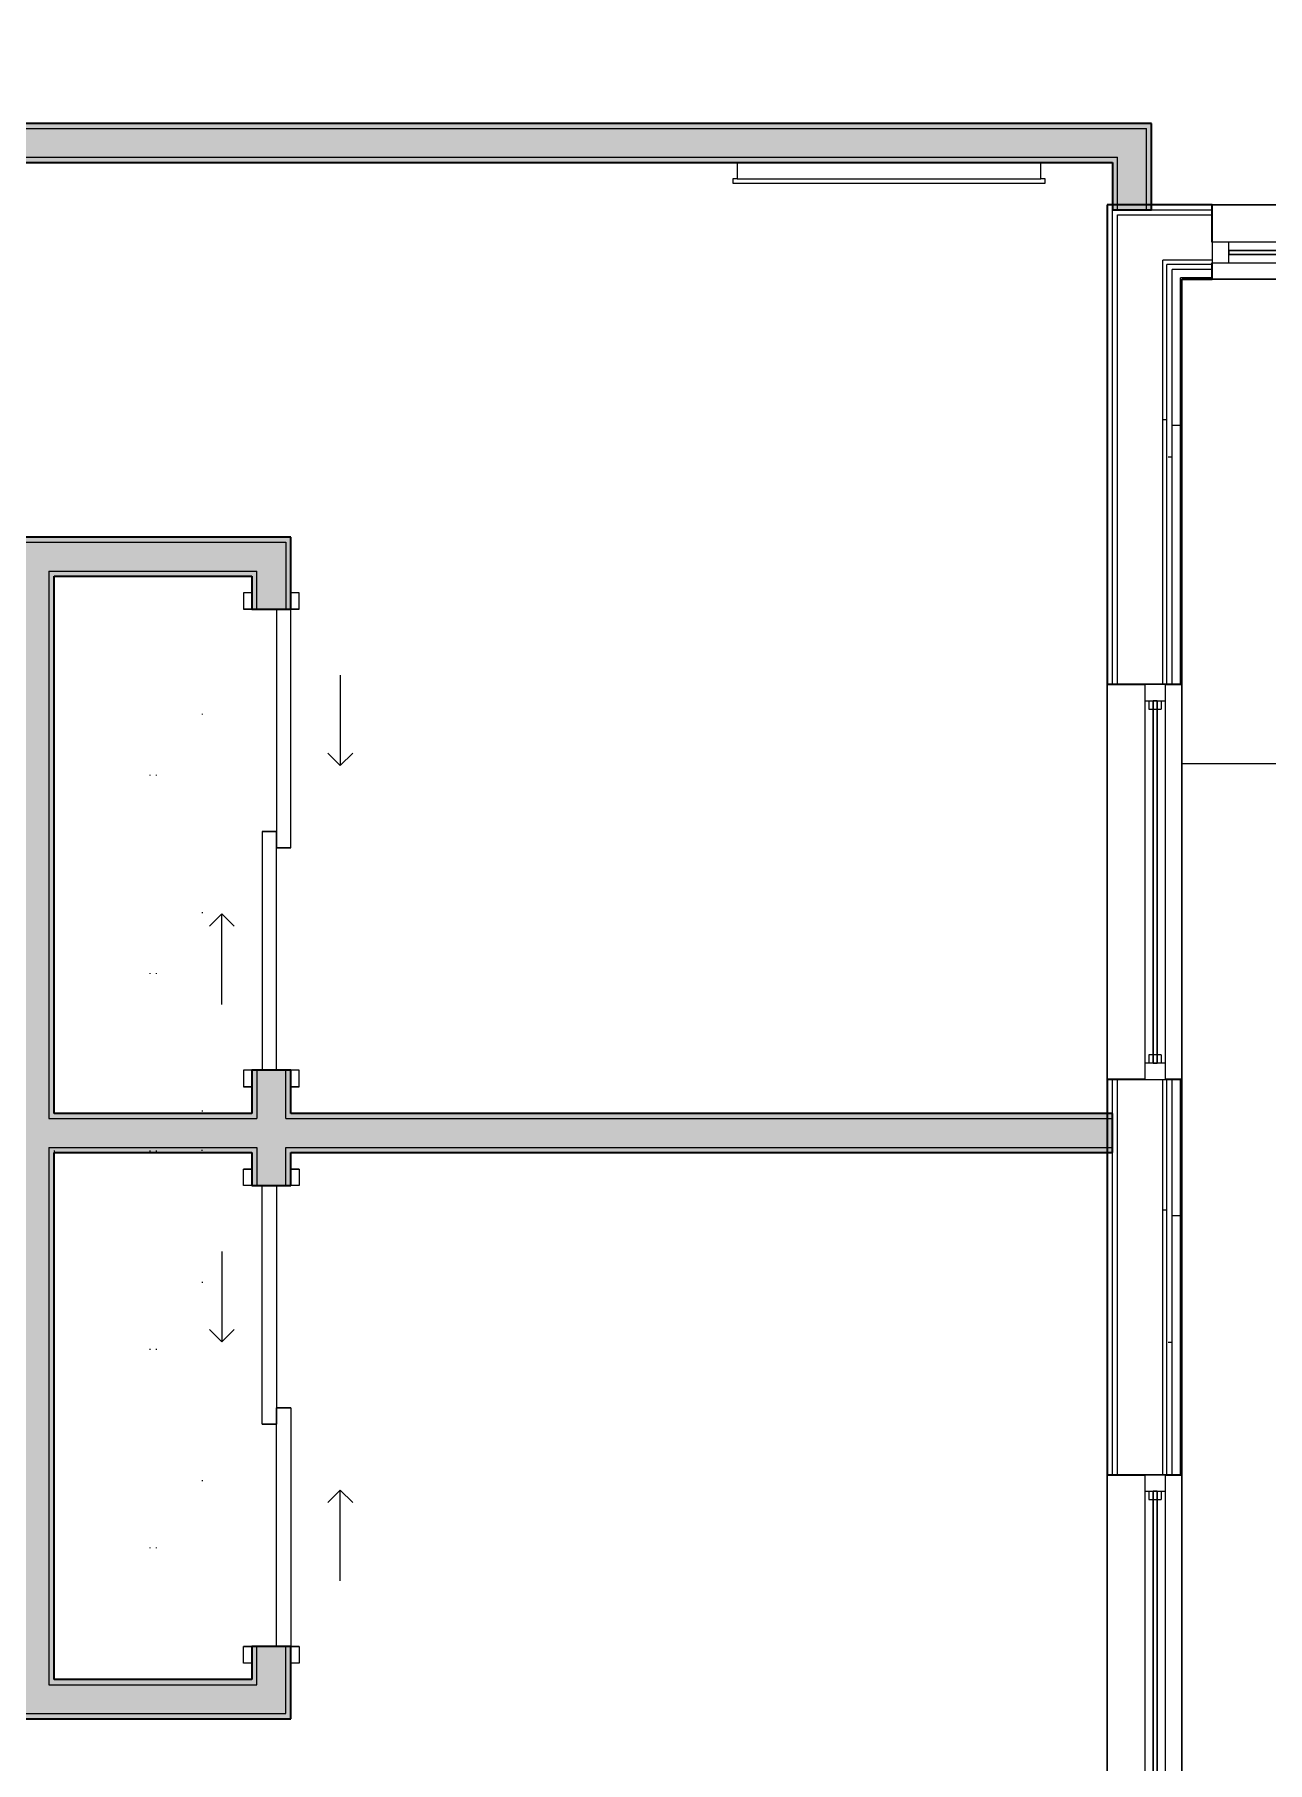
# Model space of a CAD drawing. Header units: inches. Extents: x 6 to 8416, y -388 to 6104.
# Drawn here: x 5679.3 to 5829, y 1085.6 to 1295.5 of the extents above; entities that cross this region are included whole.
import ezdxf

# ---------------------------------------------------------------- set-up
doc = ezdxf.new("R2010")
doc.units = ezdxf.units.IN
doc.header["$MEASUREMENT"] = 0
doc.linetypes.add('Dot 1_16_', pattern=[24, 0, -24])
for name, color, linetype, lineweight in [('A-DOOR', 31, 'Continuous', 18), ('A-DOOR-FRAM', 31, 'Continuous', 25), ('A-FLOR', 192, 'Continuous', 18), ('A-GLAZ', 151, 'Continuous', 25), ('A-ROOM', 32, 'Continuous', 13), ('A-WALL', 113, 'Continuous', 25), ('A-WALL-PATT', 111, 'Continuous', 35), ('I-WALL', 2, 'Continuous', 25), ('Q-CASE', 31, 'Continuous', 18), ('Q-SPCQ', 91, 'Continuous', 18)]:
    doc.layers.add(name, color=color, linetype=linetype, lineweight=lineweight)
pattern_1 = [(0, (4127.29, 0), (61.44, 15.36), [5.069, -41.011, 5.069, -41.011, -245.76]), (0, (4127.29, 0), (61.44, 15.36), [-92.16, 5.069, -87.091, 5.069, -41.011, -107.52]), (0, (4127.29, 0), (61.44, 15.36), [-230.4, 5.069, -25.651, 5.069, -71.731]), (120, (4150.33, 7.68), (-44.02215, 45.5286), [5.069, -41.011, 5.069, -41.011, -245.76]), (120, (4150.33, 7.68), (-44.02215, 45.5286), [-92.16, 5.069, -87.091, 5.069, -41.011, -107.52]), (120, (4150.33, 7.68), (-44.02215, 45.5286), [-230.4, 5.069, -25.651, 5.069, -71.731]), (240, (4158.01, 38.4), (-17.41785, -60.8886), [5.069, -41.011, 5.069, -41.011, -245.76]), (240, (4158.01, 38.4), (-17.41785, -60.8886), [-92.16, 5.069, -87.091, 5.069, -41.011, -107.52]), (240, (4158.01, 38.4), (-17.41785, -60.8886), [-230.4, 5.069, -25.651, 5.069, -71.731])]

# ---------------------------------------------------------------- blocks, each defined once
blk = doc.blocks.new('1-2 WD Adaptive - 4-0_x6_-6_-12420703-LEVEL 3 - PLAN Copy 1 Copy 1')
at = {"layer": 'A-GLAZ', "lineweight": 9}
for p, q in [((24, 4.53125), (-24, 4.53125)), ((-24, 4.53125), (24, 4.53125)), ((-24, 0.03125), (-24, 2.53125)), ((24, 2.53125), (-24, 2.53125)), ((-24, 0.03125), (-24, 2.53125)), ((24, 2.53125), (-24, 2.53125)), ((-22, 0.03125), (-22, 2.53125)), ((22, 2.53125), (-22, 2.53125)), ((-22, 0.03125), (-22, 2.53125)), ((22, 2.53125), (22, 0.03125)), ((22, 2.53125), (22, 0.03125)), ((24, 0.03125), (24, 2.53125)), ((24, 0.03125), (24, 2.53125)), ((-24, 0.03125), (24, 0.03125)), ((-24, 0.03125), (24, 0.03125)), ((-22, 2.03125), (-21, 2.03125)), ((-22, 1.53125), (22, 1.53125)), ((22, 1.03125), (-22, 1.03125)), ((-22, 0.53125), (-21, 0.53125)), ((-22, 0.03125), (22, 0.03125)), ((-21, 0.53125), (-21, 2.03125)), ((-21, 1.53125), (21, 1.53125)), ((-21, 1.03125), (-21, 1.53125)), ((21, 1.03125), (-21, 1.03125)), ((21, 2.03125), (22, 2.03125)), ((21, 2.03125), (21, 0.53125)), ((21, 1.53125), (21, 1.03125)), ((21, 0.53125), (22, 0.53125)), ((-24, -4.53125), (24, -4.53125)), ((24, -4.53125), (-24, -4.53125))]:
    blk.add_line(p, q, dxfattribs=at)
at = {"layer": 'A-GLAZ'}
for p, q in [((-22, 2.53125), (-24, 2.53125)), ((-24, 2.53125), (-24, 0.03125)), ((-22, 0.03125), (-22, 2.53125)), ((22, 2.53125), (22, 0.03125)), ((24, 2.53125), (22, 2.53125)), ((24, 0.03125), (24, 2.53125)), ((-24, 0.03125), (-22, 0.03125)), ((22, 0.03125), (24, 0.03125))]:
    blk.add_line(p, q, dxfattribs=at)
at = {"layer": 'A-GLAZ', "lineweight": 18}
for p, q in [((22, 1.53125), (-22, 1.53125)), ((-22, 1.53125), (-22, 1.03125)), ((-22, 1.03125), (22, 1.03125)), ((22, 1.03125), (22, 1.53125))]:
    blk.add_line(p, q, dxfattribs=at)
blk = doc.blocks.new('1-2 WD Adaptive - 3_-6_x8_-0_-12420699-LEVEL 3 - PLAN Copy 1 Copy 1')
at = {"layer": 'A-GLAZ', "lineweight": 9}
for p, q in [((21, 4.53125), (-21, 4.53125)), ((-21, 4.53125), (21, 4.53125)), ((-21, 0.03125), (-21, 2.53125)), ((21, 2.53125), (-21, 2.53125)), ((19, 2.53125), (-19, 2.53125)), ((-19, 0.03125), (-19, 2.53125)), ((19, 2.53125), (19, 0.03125)), ((21, 0.03125), (21, 2.53125)), ((-21, 0.03125), (21, 0.03125)), ((-19, 1.53125), (19, 1.53125)), ((19, 1.03125), (-19, 1.03125)), ((-19, 0.03125), (19, 0.03125)), ((-21, -4.53125), (21, -4.53125)), ((21, -4.53125), (-21, -4.53125))]:
    blk.add_line(p, q, dxfattribs=at)
at = {"layer": 'A-GLAZ'}
for p, q in [((-19, 2.53125), (-21, 2.53125)), ((-21, 2.53125), (-21, 0.03125)), ((-19, 0.03125), (-19, 2.53125)), ((19, 2.53125), (19, 0.03125)), ((21, 2.53125), (19, 2.53125)), ((21, 0.03125), (21, 2.53125)), ((-21, 0.03125), (-19, 0.03125)), ((19, 0.03125), (21, 0.03125))]:
    blk.add_line(p, q, dxfattribs=at)
at = {"layer": 'A-GLAZ', "lineweight": 18}
for p, q in [((19, 1.53125), (-19, 1.53125)), ((-19, 1.53125), (-19, 1.03125)), ((-19, 1.03125), (19, 1.03125)), ((19, 1.03125), (19, 1.53125))]:
    blk.add_line(p, q, dxfattribs=at)
blk = doc.blocks.new('CW Closet Shelf-AM - CW Closet Shelf-AM-2244049-LEVEL 3 - PLAN Copy 1 Copy 1')
at = {"layer": 'Q-CASE', "linetype": 'Dot 1_16_', "lineweight": 9}
for p, q in [((33.24, 42), (-31.76, 42)), ((-31.76, 42), (-31.76, 24)), ((33.24, 24), (33.24, 42)), ((-31.76, 36.37), (33.24, 36.37)), ((-31.76, 35.62), (33.24, 35.62)), ((-31.76, 24), (33.24, 24))]:
    blk.add_line(p, q, dxfattribs=at)
blk = doc.blocks.new('CW Closet Shelf-AM - CW Closet Shelf-AM-5011190-LEVEL 3 - PLAN Copy 1 Copy 1')
at = {"layer": 'Q-CASE', "linetype": 'Dot 1_16_', "lineweight": 9}
for p, q in [((32.86, 42), (-31.39, 42)), ((-31.39, 42), (-31.39, 24)), ((32.86, 24), (32.86, 42)), ((-31.39, 36.37), (32.86, 36.37)), ((-31.39, 35.62), (32.86, 35.62)), ((-31.39, 24), (32.86, 24))]:
    blk.add_line(p, q, dxfattribs=at)
blk = doc.blocks.new('Unit-Double-Sliding-Flush-ICC ADA-AM - 56_ x 84_-FG-NR __U-S2 _ SLIDING CLOSET_-5466164-LEVEL 3 - PLAN Copy 1 Copy 1')
at = {"layer": 'A-DOOR', "lineweight": 9}
for p, q in [((10.5, 2.5), (9, 1)), ((9, 1), (10.5, -0.5)), ((20, 1), (9, 1)), ((-1, -3.875), (-1, -5.625)), ((-1, -3.875), (28, -3.875)), ((28, -3.875), (28, -5.625)), ((-28, -7.375), (-28, -5.625)), ((-28, -5.625), (-1, -5.625)), ((-1, -5.625), (1, -5.625)), ((1, -5.625), (-1, -5.625)), ((1, -7.375), (1, -5.625)), ((28, -5.625), (1, -5.625)), ((1, -7.375), (-28, -7.375)), ((-9, -13.375), (-10.5, -11.875)), ((-20, -13.375), (-9, -13.375)), ((-10.5, -14.875), (-9, -13.375))]:
    blk.add_line(p, q, dxfattribs=at)
at = {"layer": 'A-DOOR'}
for p, q in [((-1, -3.875), (28, -3.875)), ((-1, -5.625), (-1, -3.875)), ((28, -3.875), (28, -5.625)), ((-28, -5.625), (1, -5.625)), ((-28, -7.375), (-28, -5.625)), ((28, -5.625), (-1, -5.625)), ((1, -5.625), (1, -7.375)), ((1, -7.375), (-28, -7.375))]:
    blk.add_line(p, q, dxfattribs=at)
at = {"layer": 'A-DOOR-FRAM'}
for p, q in [((-30, -1.625), (-28, -1.625)), ((-30, -2.625), (-30, -1.625)), ((-28, -1.625), (-28, -2.625)), ((28, -1.625), (30, -1.625)), ((28, -2.625), (28, -1.625)), ((30, -1.625), (30, -2.625)), ((-28, -2.625), (-30, -2.625)), ((30, -2.625), (28, -2.625)), ((-30, -7.375), (-28, -7.375)), ((-30, -8.375), (-30, -7.375)), ((-28, -8.375), (-30, -8.375)), ((-28, -7.375), (-28, -8.375)), ((28, -7.375), (30, -7.375)), ((28, -8.375), (28, -7.375)), ((30, -8.375), (28, -8.375)), ((30, -7.375), (30, -8.375))]:
    blk.add_line(p, q, dxfattribs=at)
at = {"layer": 'A-DOOR-FRAM', "lineweight": 18}
for p, q in [((-30, -2.625), (-30, -1.625)), ((-30, -1.625), (-28, -1.625)), ((-28, -2.625), (-28, -1.625)), ((28, -2.625), (28, -1.625)), ((28, -1.625), (30, -1.625)), ((30, -2.625), (30, -1.625)), ((-28, -2.625), (-30, -2.625)), ((30, -2.625), (28, -2.625)), ((-30, -8.375), (-30, -7.375)), ((-30, -7.375), (-28, -7.375)), ((-28, -8.375), (-30, -8.375)), ((-28, -8.375), (-28, -7.375)), ((28, -8.375), (28, -7.375)), ((28, -7.375), (30, -7.375)), ((30, -8.375), (28, -8.375)), ((30, -8.375), (30, -7.375))]:
    blk.add_line(p, q, dxfattribs=at)
blk = doc.blocks.new('Unit-Double-Sliding-Flush-ICC ADA-AM - 56_ x 84_-FG-NR __U-S2 _ SLIDING CLOSET_-5466156-LEVEL 3 - PLAN Copy 1 Copy 1')
at = {"layer": 'A-DOOR', "lineweight": 9}
for p, q in [((-10.5, 14.875), (-9, 13.375)), ((-20, 13.375), (-9, 13.375)), ((-9, 13.375), (-10.5, 11.875)), ((1, 7.375), (-28, 7.375)), ((-28, 7.375), (-28, 5.625)), ((1, 7.375), (1, 5.625)), ((-28, 5.625), (-1, 5.625)), ((-1, 5.625), (1, 5.625)), ((1, 5.625), (-1, 5.625)), ((-1, 3.875), (-1, 5.625)), ((28, 5.625), (1, 5.625)), ((28, 3.875), (28, 5.625)), ((-1, 3.875), (28, 3.875)), ((9, -1), (10.5, 0.5)), ((10.5, -2.5), (9, -1)), ((20, -1), (9, -1))]:
    blk.add_line(p, q, dxfattribs=at)
at = {"layer": 'A-DOOR'}
for p, q in [((1, 7.375), (-28, 7.375)), ((-28, 7.375), (-28, 5.625)), ((1, 5.625), (1, 7.375)), ((-28, 5.625), (1, 5.625)), ((28, 5.625), (-1, 5.625)), ((-1, 5.625), (-1, 3.875)), ((28, 3.875), (28, 5.625)), ((-1, 3.875), (28, 3.875))]:
    blk.add_line(p, q, dxfattribs=at)
at = {"layer": 'A-DOOR-FRAM'}
for p, q in [((-28, 8.375), (-30, 8.375)), ((-30, 8.375), (-30, 7.375)), ((-30, 7.375), (-28, 7.375)), ((-28, 7.375), (-28, 8.375)), ((30, 8.375), (28, 8.375)), ((28, 8.375), (28, 7.375)), ((28, 7.375), (30, 7.375)), ((30, 7.375), (30, 8.375)), ((-28, 2.625), (-30, 2.625)), ((-30, 2.625), (-30, 1.625)), ((-28, 1.625), (-28, 2.625)), ((30, 2.625), (28, 2.625)), ((28, 2.625), (28, 1.625)), ((30, 1.625), (30, 2.625)), ((-30, 1.625), (-28, 1.625)), ((28, 1.625), (30, 1.625))]:
    blk.add_line(p, q, dxfattribs=at)
at = {"layer": 'A-DOOR-FRAM', "lineweight": 18}
for p, q in [((-28, 8.375), (-30, 8.375)), ((-30, 8.375), (-30, 7.375)), ((-30, 7.375), (-28, 7.375)), ((-28, 8.375), (-28, 7.375)), ((30, 8.375), (28, 8.375)), ((28, 8.375), (28, 7.375)), ((28, 7.375), (30, 7.375)), ((30, 8.375), (30, 7.375)), ((-28, 2.625), (-30, 2.625)), ((-30, 2.625), (-30, 1.625)), ((-28, 2.625), (-28, 1.625)), ((30, 2.625), (28, 2.625)), ((28, 2.625), (28, 1.625)), ((30, 2.625), (30, 1.625)), ((-30, 1.625), (-28, 1.625)), ((28, 1.625), (30, 1.625))]:
    blk.add_line(p, q, dxfattribs=at)
blk = doc.blocks.new('FR TV-AM - 43_-1978722-LEVEL 3 - PLAN Copy 1 Copy 1')
at = {"layer": 'Q-SPCQ'}
for p, q in [((20.7, 0), (-16.2, 0)), ((-16.2, 0), (-16.2, -2)), ((20.7, -2), (20.7, 0)), ((-16.2, -2), (-16.7, -2)), ((-16.7, -2), (-16.7, -2.5)), ((-16.2, -2), (20.7, -2)), ((21.2, -2), (20.7, -2)), ((21.2, -2.5), (21.2, -2)), ((-16.7, -2.5), (21.2, -2.5)), ((-16.7, -2.5), (21.2, -2.5))]:
    blk.add_line(p, q, dxfattribs=at)

msp = doc.modelspace()

# ---------------------------------------------------------------- hatches: boundary and pattern name
at = {"layer": 'A-WALL-PATT', "lineweight": 25, "transparency": 33554560}
h = msp.add_hatch(color=10, dxfattribs=at)
h.paths.add_polyline_path([(5586.91533733, 1284.06077679), (5626.91533733, 1284.06077679), (5626.91533733, 1284.68577679), (5586.91533733, 1284.68577679)])
h.paths.add_polyline_path([(5662.91533733, 1284.06077679), (5814.29033733, 1284.06077679), (5814.29033733, 1284.68577679), (5662.91533733, 1284.68577679)])
at = {"layer": 'A-WALL-PATT', "transparency": 33554560}
msp.add_hatch(color=10, dxfattribs=at).paths.add_polyline_path([(5814.29033733, 1274.18577679), (5814.91533733, 1274.18577679), (5814.91533733, 1284.68577679), (5814.29033733, 1284.68577679), (5814.29033733, 1275.83556081)])
h = msp.add_hatch(color=10, dxfattribs=at)
h.paths.add_polyline_path([(5591.66533733, 1279.93577679), (5617.54033733, 1279.93577679), (5617.54033733, 1280.56077679), (5591.04033733, 1280.56077679), (5591.04033733, 1279.93577679)])
h.paths.add_polyline_path([(5621.66533733, 1279.93577679), (5626.91533733, 1279.93577679), (5626.91533733, 1280.56077679), (5621.04033733, 1280.56077679), (5621.04033733, 1279.93577679)])
h.paths.add_polyline_path([(5662.91533733, 1279.93577679), (5810.16533733, 1279.93577679), (5810.16533733, 1280.56077679), (5662.91533733, 1280.56077679)])
at = {"layer": 'A-WALL-PATT', "lineweight": 25, "transparency": 33554560}
msp.add_hatch(color=10, dxfattribs=at).paths.add_polyline_path([(5810.16533733, 1274.18577679), (5810.79033733, 1274.18577679), (5810.79033733, 1280.56077679), (5810.16533733, 1280.56077679), (5810.16533733, 1275.83556081)])
at = {"layer": 'A-WALL-PATT', "lineweight": 9}
h = msp.add_hatch(dxfattribs=at)
h.set_pattern_fill('FP_44', color=256, style=0, pattern_type=2)
h.set_pattern_definition(pattern_1)
h.paths.add_polyline_path([(5810.16533733, 563.31077679), (5810.16533733, 604.56077679), (5809.54033733, 604.56077679), (5809.54033733, 563.31077679), (5810.07428685, 563.31077679)])
h.paths.add_polyline_path([(5809.54033733, 652.56077679), (5810.16533733, 652.56077679), (5810.16533733, 712.56077679), (5809.54033733, 712.56077679)])
h.paths.add_polyline_path([(5810.16533733, 760.56077679), (5810.16533733, 832.56077679), (5809.54033733, 832.56077679), (5809.54033733, 760.56077679)])
h.paths.add_polyline_path([(5810.16533733, 880.56077679), (5810.16533733, 914.43577679), (5809.54033733, 914.43577679), (5809.54033733, 880.56077679)])
h.paths.add_polyline_path([(5810.16533733, 923.68577679), (5810.16533733, 952.56077679), (5809.54033733, 952.56077679), (5809.54033733, 923.68577679)])
h.paths.add_polyline_path([(5809.54033733, 1000.56077679), (5810.16533733, 1000.56077679), (5810.16533733, 1072.56077679), (5809.54033733, 1072.56077679), (5809.54033733, 1039.65456081)])
h.paths.add_polyline_path([(5810.16533733, 1120.56077679), (5810.16533733, 1168.56077679), (5809.54033733, 1168.56077679), (5809.54033733, 1120.56077679)])
h.paths.add_polyline_path([(5810.16533733, 1216.56077679), (5810.07428685, 1274.81077679), (5809.54033733, 1274.81077679), (5809.54033733, 1216.56077679)])
h = msp.add_hatch(dxfattribs=at)
h.set_pattern_fill('FP_44', color=256, style=0, pattern_type=2)
h.set_pattern_definition(pattern_1)
h.paths.add_polyline_path([(5810.16533733, 563.93577679), (5810.79033733, 563.93577679), (5810.79033733, 604.56077679), (5810.16533733, 604.56077679), (5810.16533733, 567.29256081)])
h.paths.add_polyline_path([(5810.16533733, 652.56077679), (5810.79033733, 652.56077679), (5810.79033733, 712.56077679), (5810.16533733, 712.56077679)])
h.paths.add_polyline_path([(5810.79033733, 760.56077679), (5810.79033733, 832.56077679), (5810.16533733, 832.56077679), (5810.16533733, 760.56077679)])
h.paths.add_polyline_path([(5810.79033733, 880.56077679), (5810.79033733, 915.06077679), (5810.16533733, 915.06077679), (5810.16533733, 880.56077679)])
h.paths.add_polyline_path([(5810.79033733, 923.06077679), (5810.79033733, 952.56077679), (5810.16533733, 952.56077679), (5810.16533733, 923.06077679)])
h.paths.add_polyline_path([(5810.79033733, 1000.56077679), (5810.79033733, 1072.56077679), (5810.16533733, 1072.56077679), (5810.16533733, 1000.56077679)])
h.paths.add_polyline_path([(5810.16533733, 1120.56077679), (5810.79033733, 1120.56077679), (5810.79033733, 1168.56077679), (5810.16533733, 1168.56077679)])
h.paths.add_polyline_path([(5810.79033733, 1216.56077679), (5810.79033733, 1274.18577679), (5810.16533733, 1274.18577679), (5810.16533733, 1216.56077679)])
h = msp.add_hatch(dxfattribs=at)
h.set_pattern_fill('FP_46', color=256, style=0, pattern_type=2)
h.set_pattern_definition([(0, (4127.3, 0), (0, 480), [480, 0, 0, 0]), (284.036, (4453.69, 96), (479.994, -1440.002), [98.955, -1880.136]), (284.036, (4434.49, 96), (479.994, -1440.002), [98.955, -1880.136]), (284.036, (4415.29, 96), (479.994, -1440.002), [98.955, -1880.136]), (284.036, (4165.69, 192), (479.994, -1440.002), [98.955, -1880.136]), (284.036, (4146.49, 192), (479.994, -1440.002), [98.955, -1880.136]), (284.036, (4127.29, 192), (479.994, -1440.002), [98.955, -1880.136]), (284.036, (4309.69, 288), (479.994, -1440.002), [98.955, -1880.136]), (284.036, (4290.49, 288), (479.994, -1440.002), [98.955, -1880.136]), (284.036, (4271.29, 288), (479.994, -1440.002), [98.955, -1880.136]), (284.036, (4453.69, 384), (479.994, -1440.002), [98.955, -1880.136]), (284.036, (4434.49, 384), (479.994, -1440.002), [98.955, -1880.136]), (284.036, (4415.29, 384), (479.994, -1440.002), [98.955, -1880.136]), (284.036, (4165.69, 480), (479.994, -1440.002), [98.955, -1880.136]), (284.036, (4146.49, 480), (479.994, -1440.002), [98.955, -1880.136]), (284.036, (4127.29, 480), (479.994, -1440.002), [98.955, -1880.136]), (0, (4127.3, 48), (0, 480), [480, 0, 0, 0]), (0, (4127.3, 96), (0, 480), [480, 0, 0, 0]), (0, (4127.3, 144), (0, 480), [480, 0, 0, 0]), (0, (4127.3, 192), (0, 480), [480, 0, 0, 0]), (0, (4127.3, 240), (0, 480), [480, 0, 0, 0]), (0, (4127.3, 288), (0, 480), [480, 0, 0, 0]), (0, (4127.3, 336), (0, 480), [480, 0, 0, 0]), (0, (4127.3, 384), (0, 480), [480, 0, 0, 0]), (0, (4127.3, 432), (0, 480), [480, 0, 0, 0])])
h.paths.add_polyline_path([(5816.29033733, 570.06077679), (5816.79033733, 570.06077679), (5816.79033733, 604.56077679), (5816.29033733, 604.56077679), (5816.29033733, 577.13343581)])
h.paths.add_polyline_path([(5816.60283733, 652.56077679), (5816.79033733, 652.56077679), (5816.79033733, 712.56077679), (5816.29033733, 712.56077679), (5816.29033733, 652.56077679)])
h.paths.add_polyline_path([(5816.79033733, 760.56077679), (5816.79033733, 832.56077679), (5816.29033733, 832.56077679), (5816.29033733, 760.56077679), (5816.60283733, 760.56077679)])
h.paths.add_polyline_path([(5816.79033733, 880.56077679), (5816.79033733, 952.56077679), (5816.29033733, 952.56077679), (5816.29033733, 880.56077679), (5816.60283733, 880.56077679)])
h.paths.add_polyline_path([(5816.29033733, 1000.56077679), (5816.79033733, 1000.56077679), (5816.79033733, 1072.56077679), (5816.29033733, 1072.56077679), (5816.29033733, 1039.65456081)])
h.paths.add_polyline_path([(5816.60283733, 1120.56077679), (5816.79033733, 1120.56077679), (5816.79033733, 1168.56077679), (5816.29033733, 1168.56077679), (5816.29033733, 1120.56077679)])
h.paths.add_polyline_path([(5816.29033733, 1216.56077679), (5816.79033733, 1216.56077679), (5816.79033733, 1268.06077679), (5816.29033733, 1268.06077679), (5816.29033733, 1236.47206081)])
h = msp.add_hatch(dxfattribs=at)
h.set_pattern_fill('FP_44', color=256, style=0, pattern_type=2)
h.set_pattern_definition(pattern_1)
h.paths.add_polyline_path([(5816.79033733, 570.56077679), (5817.41533733, 570.56077679), (5817.41533733, 604.56077679), (5816.79033733, 604.56077679), (5816.79033733, 577.13343581)])
h.paths.add_polyline_path([(5817.41533733, 652.56077679), (5817.41533733, 712.56077679), (5816.79033733, 712.56077679), (5816.79033733, 652.56077679)])
h.paths.add_polyline_path([(5817.41533733, 760.56077679), (5817.41533733, 832.56077679), (5816.79033733, 832.56077679), (5816.79033733, 760.56077679)])
h.paths.add_polyline_path([(5817.41533733, 880.56077679), (5817.41533733, 952.56077679), (5816.79033733, 952.56077679), (5816.79033733, 880.56077679)])
h.paths.add_polyline_path([(5817.41533733, 1000.56077679), (5817.41533733, 1072.56077679), (5816.79033733, 1072.56077679), (5816.79033733, 1000.56077679)])
h.paths.add_polyline_path([(5816.79033733, 1120.56077679), (5817.41533733, 1120.56077679), (5817.41533733, 1168.56077679), (5816.79033733, 1168.56077679)])
h.paths.add_polyline_path([(5817.41533733, 1216.56077679), (5817.41533733, 1267.56077679), (5816.79033733, 1267.56077679), (5816.79033733, 1216.56077679)])
h = msp.add_hatch(dxfattribs=at)
h.set_pattern_fill('FP_45', color=256, style=0, pattern_type=2)
h.set_pattern_definition([(0, (4127.29, 0), (0, 48), []), (90, (4127.29, 0), (-48, 3e-15), [])])
h.paths.add_polyline_path([(5817.41533733, 571.18577679), (5818.41533733, 571.18577679), (5818.41533733, 604.56077679), (5817.41533733, 604.56077679), (5817.41533733, 577.13343581)])
h.paths.add_polyline_path([(5817.41533733, 652.56077679), (5818.41533733, 652.56077679), (5818.41533733, 712.56077679), (5817.41533733, 712.56077679)])
h.paths.add_polyline_path([(5817.41533733, 760.56077679), (5818.41533733, 760.56077679), (5818.41533733, 832.56077679), (5817.41533733, 832.56077679), (5817.41533733, 803.47356081)])
h.paths.add_polyline_path([(5817.41533733, 880.56077679), (5818.41533733, 880.56077679), (5818.41533733, 952.56077679), (5817.41533733, 952.56077679), (5817.41533733, 882.20056081)])
h.paths.add_polyline_path([(5817.41533733, 1000.56077679), (5818.41533733, 1000.56077679), (5818.41533733, 1072.56077679), (5817.41533733, 1072.56077679), (5817.41533733, 1039.65456081)])
h.paths.add_polyline_path([(5817.41533733, 1120.56077679), (5818.41533733, 1120.56077679), (5818.41533733, 1168.56077679), (5817.41533733, 1168.56077679)])
h.paths.add_polyline_path([(5818.41533733, 1216.56077679), (5818.41533733, 1266.93577679), (5817.41533733, 1266.93577679), (5817.41533733, 1216.56077679)])
h = msp.add_hatch(dxfattribs=at)
h.set_pattern_fill('FP_44', color=256, style=0, pattern_type=2)
h.set_pattern_definition(pattern_1)
h.paths.add_polyline_path([(5818.41533733, 572.18577679), (5818.60283733, 572.37327679), (5818.60283733, 604.56077679), (5818.41533733, 604.56077679), (5818.41533733, 577.13343581)])
h.paths.add_polyline_path([(5818.60283733, 652.56077679), (5818.60283733, 712.56077679), (5818.41533733, 712.56077679), (5818.41533733, 652.56077679)])
h.paths.add_polyline_path([(5818.60283733, 760.56077679), (5818.60283733, 832.56077679), (5818.41533733, 832.56077679), (5818.41533733, 760.56077679)])
h.paths.add_polyline_path([(5818.60283733, 880.56077679), (5818.60283733, 952.56077679), (5818.41533733, 952.56077679), (5818.41533733, 880.56077679)])
h.paths.add_polyline_path([(5818.60283733, 1000.56077679), (5818.60283733, 1072.56077679), (5818.41533733, 1072.56077679), (5818.41533733, 1000.56077679)])
h.paths.add_polyline_path([(5818.60283733, 1120.56077679), (5818.60283733, 1168.56077679), (5818.41533733, 1168.56077679), (5818.41533733, 1120.56077679)])
h.paths.add_polyline_path([(5818.60283733, 1216.56077679), (5818.60283733, 1265.74827679), (5818.41533733, 1265.93577679), (5818.41533733, 1216.56077679)])
at = {"layer": 'A-WALL-PATT', "lineweight": 25, "transparency": 33554560}
h = msp.add_hatch(color=10, dxfattribs=at)
h.paths.add_polyline_path([(5571.04033733, 1233.81077679), (5587.54033733, 1233.81077679), (5587.54033733, 1234.43577679), (5567.54033733, 1234.43577679), (5567.54033733, 1233.81077679)])
h.paths.add_polyline_path([(5591.04033733, 1233.81077679), (5617.54033733, 1233.81077679), (5617.54033733, 1234.43577679), (5591.04033733, 1234.43577679)])
h.paths.add_polyline_path([(5624.49053685, 1233.81077679), (5636.91533733, 1233.81077679), (5636.91533733, 1234.43577679), (5621.04033733, 1234.43577679), (5621.04033733, 1233.81077679)])
h.paths.add_polyline_path([(5672.91533733, 1233.81077679), (5710.41533733, 1233.81077679), (5710.41533733, 1234.43577679), (5672.91533733, 1234.43577679)])
at = {"layer": 'A-WALL-PATT', "transparency": 33554560}
h = msp.add_hatch(color=10, dxfattribs=at)
h.paths.add_polyline_path([(5710.41533733, 1090.93577679), (5710.41533733, 1099.68577679), (5709.79033733, 1099.68577679), (5709.79033733, 1090.93577679)])
h.paths.add_polyline_path([(5710.41533733, 1155.68577679), (5710.41533733, 1159.68577679), (5709.79033733, 1159.68577679), (5709.79033733, 1155.68577679)])
h.paths.add_polyline_path([(5710.41533733, 1164.43577679), (5710.41533733, 1169.68577679), (5709.79033733, 1169.68577679), (5709.79033733, 1164.43577679)])
h.paths.add_polyline_path([(5709.79033733, 1225.68577679), (5710.41533733, 1225.68577679), (5710.41533733, 1233.81077679), (5709.79033733, 1233.81077679), (5709.79033733, 1229.68577679)])
h = msp.add_hatch(color=10, dxfattribs=at)
h.paths.add_polyline_path([(5573.87678685, 1229.68577679), (5636.91533733, 1229.68577679), (5636.91533733, 1230.31077679), (5571.66533733, 1230.31077679), (5571.66533733, 1229.68577679)])
h.paths.add_polyline_path([(5672.91533733, 1229.68577679), (5677.54033733, 1229.68577679), (5677.54033733, 1230.31077679), (5672.91533733, 1230.31077679)])
h.paths.add_polyline_path([(5681.66533733, 1229.68577679), (5706.29033733, 1229.68577679), (5706.29033733, 1230.31077679), (5681.04033733, 1230.31077679), (5681.04033733, 1229.68577679)])
at = {"layer": 'A-WALL-PATT', "lineweight": 25, "transparency": 33554560}
h = msp.add_hatch(color=10, dxfattribs=at)
h.paths.add_polyline_path([(5681.66533733, 1095.68577679), (5681.66533733, 1160.31077679), (5681.04033733, 1160.31077679), (5681.04033733, 1095.68577679)])
h.paths.add_polyline_path([(5681.04033733, 1163.81077679), (5681.66533733, 1163.81077679), (5681.66533733, 1229.68577679), (5681.04033733, 1229.68577679), (5681.04033733, 1167.58593581)])
h = msp.add_hatch(color=10, dxfattribs=at)
h.paths.add_polyline_path([(5706.29033733, 1095.06077679), (5706.29033733, 1099.68577679), (5705.66533733, 1099.68577679), (5705.66533733, 1095.06077679)])
h.paths.add_polyline_path([(5705.66533733, 1155.68577679), (5706.29033733, 1155.68577679), (5706.29033733, 1159.68577679), (5705.66533733, 1159.68577679)])
h.paths.add_polyline_path([(5705.66533733, 1164.43577679), (5706.29033733, 1164.43577679), (5706.29033733, 1169.68577679), (5705.66533733, 1169.68577679)])
h.paths.add_polyline_path([(5706.29033733, 1225.68577679), (5706.29033733, 1229.68577679), (5705.66533733, 1229.68577679), (5705.66533733, 1225.68577679)])
h = msp.add_hatch(color=10, dxfattribs=at)
h.paths.add_polyline_path([(5691.97553685, 1163.81077679), (5706.29033733, 1163.81077679), (5706.29033733, 1164.43577679), (5681.66533733, 1164.43577679), (5681.66533733, 1163.81077679)])
h.paths.add_polyline_path([(5709.79033733, 1163.81077679), (5810.16533733, 1163.81077679), (5810.16533733, 1164.43577679), (5709.79033733, 1164.43577679)])
at = {"layer": 'A-WALL-PATT', "transparency": 33554560}
h = msp.add_hatch(color=10, dxfattribs=at)
h.paths.add_polyline_path([(5681.66533733, 1159.68577679), (5706.29033733, 1159.68577679), (5706.29033733, 1160.31077679), (5681.66533733, 1160.31077679)])
h.paths.add_polyline_path([(5709.79033733, 1159.68577679), (5810.16533733, 1159.68577679), (5810.16533733, 1160.31077679), (5709.79033733, 1160.31077679)])
at = {"layer": 'A-WALL-PATT', "lineweight": 25, "transparency": 33554560}
h = msp.add_hatch(color=10, dxfattribs=at)
h.paths.add_polyline_path([(5705.66533733, 1095.06077679), (5705.66533733, 1095.68577679), (5681.04033733, 1095.68577679), (5681.04033733, 1095.06077679), (5691.97553685, 1095.06077679)])
h.paths.add_polyline_path([(5677.54033733, 1095.06077679), (5677.54033733, 1095.68577679), (5672.91533733, 1095.68577679), (5672.91533733, 1095.06077679)])
h.paths.add_polyline_path([(5607.61928685, 1095.06077679), (5636.91533733, 1095.06077679), (5636.91533733, 1095.68577679), (5571.66533733, 1095.68577679), (5571.66533733, 1095.06077679), (5590.74803685, 1095.06077679)])
at = {"layer": 'A-WALL-PATT', "transparency": 33554560}
h = msp.add_hatch(color=10, dxfattribs=at)
h.paths.add_polyline_path([(5709.79033733, 1090.93577679), (5709.79033733, 1091.56077679), (5672.91533733, 1091.56077679), (5672.91533733, 1090.93577679), (5705.66533733, 1090.93577679)])
h.paths.add_polyline_path([(5590.74803685, 1090.93577679), (5636.91533733, 1090.93577679), (5636.91533733, 1091.56077679), (5571.04033733, 1091.56077679), (5571.04033733, 1090.93577679), (5573.87678685, 1090.93577679)])
at = {"layer": 'I-WALL', "transparency": 33554560}
h = msp.add_hatch(color=10, dxfattribs=at)
h.paths.add_polyline_path([(5591.04033733, 1280.56077679), (5626.91533733, 1280.56077679), (5626.91533733, 1284.06077679), (5587.54033733, 1284.06077679), (5587.54033733, 1280.56077679)])
h.paths.add_polyline_path([(5662.91533733, 1280.56077679), (5810.79033733, 1280.56077679), (5810.79033733, 1284.06077679), (5662.91533733, 1284.06077679)])
for points in [[(5810.79033733, 1274.18577679), (5814.29033733, 1274.18577679), (5814.29033733, 1284.06077679), (5810.79033733, 1284.06077679), (5810.79033733, 1275.83556081)], [(5681.04033733, 1095.06077679), (5681.04033733, 1230.31077679), (5677.54033733, 1230.31077679), (5677.54033733, 1095.06077679)], [(5681.66533733, 1160.31077679), (5810.16533733, 1160.31077679), (5810.16533733, 1163.81077679), (5681.04033733, 1163.81077679), (5681.04033733, 1160.31077679)]]:
    msp.add_hatch(color=10, dxfattribs=at).paths.add_polyline_path(points)
h = msp.add_hatch(color=10, dxfattribs=at)
h.paths.add_polyline_path([(5573.87678685, 1230.31077679), (5636.91533733, 1230.31077679), (5636.91533733, 1233.81077679), (5571.04033733, 1233.81077679), (5571.04033733, 1230.31077679), (5571.66533733, 1230.31077679)])
h.paths.add_polyline_path([(5677.54033733, 1230.31077679), (5709.79033733, 1230.31077679), (5709.79033733, 1233.81077679), (5672.91533733, 1233.81077679), (5672.91533733, 1230.31077679)])
h = msp.add_hatch(color=10, dxfattribs=at)
h.paths.add_polyline_path([(5706.29033733, 1091.56077679), (5709.79033733, 1091.56077679), (5709.79033733, 1099.68577679), (5706.29033733, 1099.68577679), (5706.29033733, 1095.06077679)])
h.paths.add_polyline_path([(5709.79033733, 1155.68577679), (5709.79033733, 1160.31077679), (5706.29033733, 1160.31077679), (5706.29033733, 1155.68577679)])
h.paths.add_polyline_path([(5706.29033733, 1163.81077679), (5709.79033733, 1163.81077679), (5709.79033733, 1169.68577679), (5706.29033733, 1169.68577679), (5706.29033733, 1164.43577679)])
h.paths.add_polyline_path([(5709.79033733, 1225.68577679), (5709.79033733, 1230.31077679), (5706.29033733, 1230.31077679), (5706.29033733, 1225.68577679)])
h = msp.add_hatch(color=10, dxfattribs=at)
h.paths.add_polyline_path([(5691.97553685, 1091.56077679), (5706.29033733, 1091.56077679), (5706.29033733, 1095.06077679), (5672.91533733, 1095.06077679), (5672.91533733, 1091.56077679)])
h.paths.add_polyline_path([(5573.87678685, 1091.56077679), (5636.91533733, 1091.56077679), (5636.91533733, 1095.06077679), (5571.04033733, 1095.06077679), (5571.04033733, 1091.56077679), (5571.66533733, 1091.56077679)])

# ---------------------------------------------------------------- linework, layer by layer
at = {"layer": 'A-FLOR'}
msp.add_line((5818.60283733, 1206.93577679), (5867.97783733, 1206.93577679), dxfattribs=at)
at = {"layer": 'A-ROOM', "lineweight": 9, "flags": 128}
msp.add_lwpolyline([(5809.54033733, 923.68577679), (5809.54033733, 1274.81077679), (5877.04033733, 1274.81077679), (5877.04033733, 1214.81077679), (6129.16533733, 1214.81077679), (6129.16533733, 1342.68577679), (6127.66533733, 1342.68577679), (6127.66533733, 1499.93577679), (6058.16533733, 1499.93577679), (6058.16533733, 1499.43577679), (5615.91533733, 1499.43577679), (5615.91533733, 1370.93577679), (5524.41533733, 1370.93577679), (5524.41533733, 1329.68577679), (5524.91533733, 1329.68577679), (5524.91533733, 953.68577679), (5571.66533733, 953.68577679), (5571.66533733, 926.18577679), (5681.66533733, 926.18577679), (5681.66533733, 923.68577679)], close=True, dxfattribs=at)
at = {"layer": 'A-WALL', "lineweight": 9}
for p, q in [((5662.91533733, 1284.06077679), (5814.29033733, 1284.06077679)), ((5814.29033733, 1274.18577679), (5814.29033733, 1284.06077679)), ((5662.91533733, 1280.56077679), (5810.79033733, 1280.56077679)), ((5810.79033733, 1274.18577679), (5810.79033733, 1280.56077679)), ((5810.16533733, 1216.56077679), (5810.16533733, 1274.18577679)), ((5810.16533733, 1274.18577679), (5822.29033733, 1274.18577679)), ((5810.79033733, 1216.56077679), (5810.79033733, 1273.56077679)), ((5810.79033733, 1273.56077679), (5822.29033733, 1273.56077679)), ((5816.29033733, 1216.56077679), (5816.29033733, 1268.06077679)), ((5822.29033733, 1268.06077679), (5816.29033733, 1268.06077679)), ((5816.79033733, 1216.56077679), (5816.79033733, 1267.56077679)), ((5822.29033733, 1267.56077679), (5816.79033733, 1267.56077679)), ((5817.41533733, 1216.56077679), (5817.41533733, 1266.93577679)), ((5822.29033733, 1266.93577679), (5817.41533733, 1266.93577679)), ((5818.41533733, 1216.56077679), (5818.41533733, 1265.93577679)), ((5822.29033733, 1265.93577679), (5818.41533733, 1265.93577679)), ((5672.91533733, 1233.81077679), (5709.79033733, 1233.81077679)), ((5709.79033733, 1233.81077679), (5709.79033733, 1225.68577679)), ((5681.04033733, 1230.31077679), (5681.04033733, 1163.81077679)), ((5681.04033733, 1230.31077679), (5706.29033733, 1230.31077679)), ((5706.29033733, 1225.68577679), (5706.29033733, 1230.31077679)), ((5706.29033733, 1169.68577679), (5706.29033733, 1163.81077679)), ((5709.79033733, 1163.81077679), (5709.79033733, 1169.68577679)), ((5810.16533733, 1120.56077679), (5810.16533733, 1168.56077679)), ((5810.79033733, 1120.56077679), (5810.79033733, 1168.56077679)), ((5816.29033733, 1120.56077679), (5816.29033733, 1168.56077679)), ((5816.79033733, 1120.56077679), (5816.79033733, 1168.56077679)), ((5817.41533733, 1120.56077679), (5817.41533733, 1168.56077679)), ((5818.41533733, 1120.56077679), (5818.41533733, 1168.56077679)), ((5681.04033733, 1163.81077679), (5706.29033733, 1163.81077679)), ((5709.79033733, 1163.81077679), (5810.16533733, 1163.81077679)), ((5681.04033733, 1160.31077679), (5681.04033733, 1095.06077679)), ((5681.04033733, 1160.31077679), (5706.29033733, 1160.31077679)), ((5706.29033733, 1160.31077679), (5706.29033733, 1155.68577679)), ((5709.79033733, 1160.31077679), (5810.16533733, 1160.31077679)), ((5709.79033733, 1155.68577679), (5709.79033733, 1160.31077679)), ((5706.29033733, 1095.06077679), (5706.29033733, 1099.68577679)), ((5709.79033733, 1091.56077679), (5709.79033733, 1099.68577679)), ((5681.04033733, 1095.06077679), (5706.29033733, 1095.06077679)), ((5672.91533733, 1091.56077679), (5709.79033733, 1091.56077679))]:
    msp.add_line(p, q, dxfattribs=at)
at = {"layer": 'A-WALL', "lineweight": 35}
for p, q in [((5809.54033733, 1274.81077679), (5809.54033733, 1216.56077679)), ((5822.29033733, 1274.81077679), (5809.54033733, 1274.81077679)), ((5822.29033733, 1270.24827679), (5822.29033733, 1274.81077679)), ((5822.29033733, 1265.74827679), (5822.29033733, 1267.74827679)), ((5818.60283733, 1216.56077679), (5818.60283733, 1265.74827679)), ((5818.60283733, 1265.74827679), (5822.29033733, 1265.74827679)), ((5809.54033733, 1216.56077679), (5814.10283733, 1216.56077679)), ((5816.60283733, 1216.56077679), (5818.60283733, 1216.56077679)), ((5809.54033733, 1168.56077679), (5809.54033733, 1120.56077679)), ((5814.10283733, 1168.56077679), (5809.54033733, 1168.56077679)), ((5818.60283733, 1168.56077679), (5816.60283733, 1168.56077679)), ((5818.60283733, 1120.56077679), (5818.60283733, 1168.56077679)), ((5809.54033733, 1120.56077679), (5814.10283733, 1120.56077679)), ((5816.60283733, 1120.56077679), (5818.60283733, 1120.56077679))]:
    msp.add_line(p, q, dxfattribs=at)
at = {"layer": 'A-WALL'}
for p, q in [((5822.29033733, 1274.81077679), (5864.29033733, 1274.81077679)), ((5864.29033733, 1265.74827679), (5822.29033733, 1265.74827679)), ((5809.54033733, 1168.56077679), (5809.54033733, 1216.56077679)), ((5818.60283733, 1216.56077679), (5818.60283733, 1168.56077679)), ((5809.54033733, 1072.56077679), (5809.54033733, 1120.56077679)), ((5818.60283733, 1120.56077679), (5818.60283733, 1072.56077679))]:
    msp.add_line(p, q, dxfattribs=at)
at = {"layer": 'I-WALL', "lineweight": 35}
for p, q in [((5814.91533733, 1284.68577679), (5662.91533733, 1284.68577679)), ((5814.91533733, 1274.18577679), (5814.91533733, 1284.68577679)), ((5662.91533733, 1279.93577679), (5810.16533733, 1279.93577679)), ((5810.16533733, 1279.93577679), (5810.16533733, 1274.18577679)), ((5810.16533733, 1274.18577679), (5814.91533733, 1274.18577679)), ((5710.41533733, 1234.43577679), (5672.91533733, 1234.43577679)), ((5710.41533733, 1225.68577679), (5710.41533733, 1234.43577679)), ((5681.66533733, 1164.43577679), (5681.66533733, 1229.68577679)), ((5681.66533733, 1229.68577679), (5705.66533733, 1229.68577679)), ((5705.66533733, 1229.68577679), (5705.66533733, 1225.68577679)), ((5705.66533733, 1225.68577679), (5710.41533733, 1225.68577679)), ((5705.66533733, 1169.68577679), (5705.66533733, 1164.43577679)), ((5710.41533733, 1169.68577679), (5705.66533733, 1169.68577679)), ((5710.41533733, 1164.43577679), (5710.41533733, 1169.68577679)), ((5705.66533733, 1164.43577679), (5681.66533733, 1164.43577679)), ((5810.16533733, 1164.43577679), (5710.41533733, 1164.43577679)), ((5810.16533733, 1159.68577679), (5810.16533733, 1164.43577679)), ((5681.66533733, 1095.68577679), (5681.66533733, 1159.68577679)), ((5681.66533733, 1159.68577679), (5705.66533733, 1159.68577679)), ((5705.66533733, 1159.68577679), (5705.66533733, 1155.68577679)), ((5710.41533733, 1159.68577679), (5810.16533733, 1159.68577679)), ((5710.41533733, 1155.68577679), (5710.41533733, 1159.68577679)), ((5705.66533733, 1155.68577679), (5710.41533733, 1155.68577679)), ((5705.66533733, 1099.68577679), (5705.66533733, 1095.68577679)), ((5710.41533733, 1099.68577679), (5705.66533733, 1099.68577679)), ((5710.41533733, 1090.93577679), (5710.41533733, 1099.68577679)), ((5705.66533733, 1095.68577679), (5681.66533733, 1095.68577679)), ((5672.91533733, 1090.93577679), (5710.41533733, 1090.93577679))]:
    msp.add_line(p, q, dxfattribs=at)

# ---------------------------------------------------------------- block references
at = {"layer": 'A-DOOR'}
for name, p, rotation in [('Unit-Double-Sliding-Flush-ICC ADA-AM - 56_ x 84_-FG-NR __U-S2 _ SLIDING CLOSET_-5466156-LEVEL 3 - PLAN Copy 1 Copy 1', (5703.04033733, 1197.68577679), 270.0000000000019), ('Unit-Double-Sliding-Flush-ICC ADA-AM - 56_ x 84_-FG-NR __U-S2 _ SLIDING CLOSET_-5466164-LEVEL 3 - PLAN Copy 1 Copy 1', (5703.04033733, 1127.68577679), 90.00000000000193)]:
    msp.add_blockref(name, p, dxfattribs=dict(at, rotation=rotation))
at = {"layer": 'A-GLAZ'}
for name, p, rotation in [('1-2 WD Adaptive - 3_-6_x8_-0_-12420699-LEVEL 3 - PLAN Copy 1 Copy 1', (5843.29033733, 1270.27952679), 180), ('1-2 WD Adaptive - 4-0_x6_-6_-12420703-LEVEL 3 - PLAN Copy 1 Copy 1', (5814.07158733, 1192.56077679), 269.9999999999999), ('1-2 WD Adaptive - 4-0_x6_-6_-12420703-LEVEL 3 - PLAN Copy 1 Copy 1', (5814.07158733, 1096.56077679), 269.9999999999999)]:
    msp.add_blockref(name, p, dxfattribs=dict(at, rotation=rotation))
at = {"layer": 'Q-CASE', "rotation": 270.0000000000014}
for name, p in [('CW Closet Shelf-AM - CW Closet Shelf-AM-2244049-LEVEL 3 - PLAN Copy 1 Copy 1', (5657.66533733, 1197.92348171)), ('CW Closet Shelf-AM - CW Closet Shelf-AM-5011190-LEVEL 3 - PLAN Copy 1 Copy 1', (5657.66533733, 1128.54848171))]:
    msp.add_blockref(name, p, dxfattribs=at)
at = {"layer": 'Q-SPCQ'}
msp.add_blockref('FR TV-AM - 43_-1978722-LEVEL 3 - PLAN Copy 1 Copy 1', (5780.79033733, 1279.93577679), dxfattribs=at)

doc.saveas('drawing.dxf')
